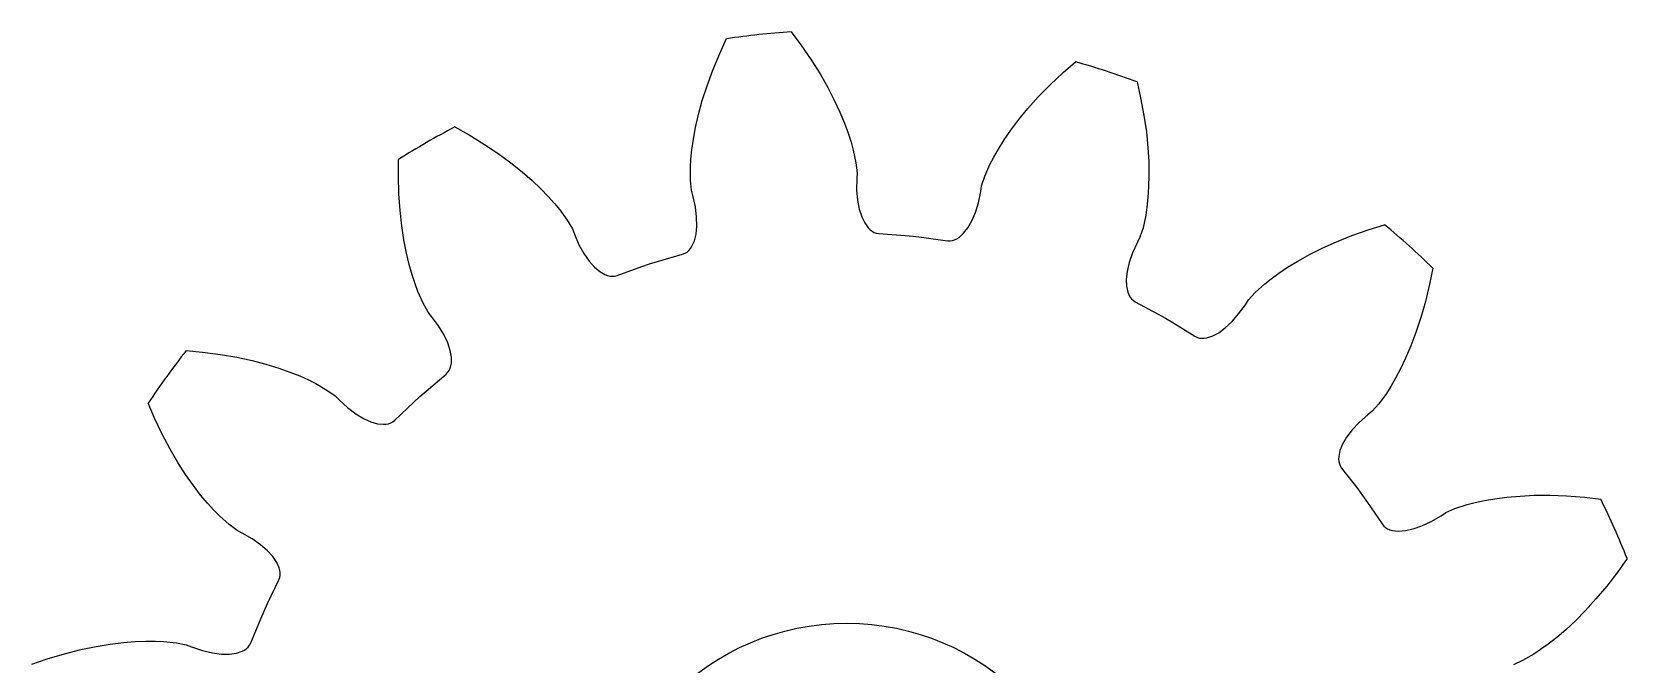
# Model space of a CAD drawing. Header units: millimetres. Extents: x 10 to 192, y -91 to 170.
# Drawn here: x 25.26 to 41.39, y 78.09 to 84.48 of the extents above; entities that cross this region are included whole.
import ezdxf

# ---------------------------------------------------------------- set-up
doc = ezdxf.new("R2010")
doc.units = ezdxf.units.MM
doc.layers.add('Sketch plane 01', color=7, linetype='Continuous')

msp = doc.modelspace()

# ---------------------------------------------------------------- linework, layer by layer
at = {"layer": 'Sketch plane 01'}
for p, q in [((32.217, 84.264), (32.286, 84.413)), ((32.217, 84.264), (32.286, 84.413)), ((32.938, 84.481), (33.037, 84.35)), ((32.938, 84.481), (33.037, 84.35)), ((32.147, 84.095), (32.217, 84.264)), ((32.147, 84.095), (32.217, 84.264)), ((33.037, 84.35), (33.14, 84.2)), ((33.037, 84.35), (33.14, 84.2)), ((32.089, 83.936), (32.147, 84.095)), ((32.089, 83.936), (32.147, 84.095)), ((33.14, 84.2), (33.231, 84.056)), ((33.14, 84.2), (33.231, 84.056)), ((33.231, 84.056), (33.309, 83.919)), ((33.231, 84.056), (33.309, 83.919)), ((35.557, 83.946), (35.689, 84.071)), ((35.557, 83.946), (35.689, 84.071)), ((35.689, 84.071), (35.813, 84.179)), ((35.689, 84.071), (35.813, 84.179)), ((32.04, 83.786), (32.089, 83.936)), ((32.04, 83.786), (32.089, 83.936)), ((33.309, 83.919), (33.375, 83.791)), ((33.309, 83.919), (33.375, 83.791)), ((35.438, 83.824), (35.557, 83.946)), ((35.438, 83.824), (35.557, 83.946)), ((36.437, 83.977), (36.473, 83.816)), ((36.437, 83.977), (36.473, 83.816)), ((32.002, 83.647), (32.04, 83.786)), ((32.002, 83.647), (32.04, 83.786)), ((33.375, 83.791), (33.432, 83.668)), ((33.375, 83.791), (33.432, 83.668)), ((35.333, 83.706), (35.438, 83.824)), ((35.333, 83.706), (35.438, 83.824)), ((36.473, 83.816), (36.507, 83.637)), ((36.473, 83.816), (36.507, 83.637)), ((31.972, 83.515), (32.002, 83.647)), ((31.972, 83.515), (32.002, 83.647)), ((33.432, 83.668), (33.478, 83.557)), ((33.432, 83.668), (33.478, 83.557)), ((35.161, 83.487), (35.242, 83.595)), ((35.161, 83.487), (35.242, 83.595)), ((35.242, 83.595), (35.333, 83.706)), ((35.242, 83.595), (35.333, 83.706)), ((36.507, 83.637), (36.531, 83.469)), ((36.507, 83.637), (36.531, 83.469)), ((29.537, 83.52), (29.681, 83.44)), ((29.537, 83.52), (29.681, 83.44)), ((29.681, 83.44), (29.836, 83.344)), ((29.681, 83.44), (29.836, 83.344)), ((31.95, 83.397), (31.972, 83.515)), ((31.95, 83.397), (31.972, 83.515)), ((33.478, 83.557), (33.516, 83.456)), ((33.478, 83.557), (33.516, 83.456)), ((33.516, 83.456), (33.545, 83.365)), ((33.516, 83.456), (33.545, 83.365)), ((35.092, 83.388), (35.161, 83.487)), ((35.092, 83.388), (35.161, 83.487)), ((36.531, 83.469), (36.546, 83.312)), ((36.531, 83.469), (36.546, 83.312)), ((29.836, 83.344), (29.977, 83.25)), ((29.836, 83.344), (29.977, 83.25)), ((29.977, 83.25), (30.105, 83.157)), ((29.977, 83.25), (30.105, 83.157)), ((31.925, 83.195), (31.935, 83.29)), ((31.925, 83.195), (31.935, 83.29)), ((31.935, 83.29), (31.95, 83.397)), ((31.935, 83.29), (31.95, 83.397)), ((33.545, 83.365), (33.567, 83.285)), ((33.545, 83.365), (33.567, 83.285)), ((33.567, 83.285), (33.593, 83.158)), ((33.567, 83.285), (33.593, 83.158)), ((34.987, 83.213), (35.035, 83.296)), ((34.987, 83.213), (35.035, 83.296)), ((35.035, 83.296), (35.092, 83.388)), ((35.035, 83.296), (35.092, 83.388)), ((36.546, 83.312), (36.555, 83.168)), ((36.546, 83.312), (36.555, 83.168)), ((28.967, 83.027), (28.969, 83.192)), ((28.967, 83.027), (28.969, 83.192)), ((30.105, 83.157), (30.217, 83.067)), ((30.105, 83.157), (30.217, 83.067)), ((31.92, 83.112), (31.925, 83.195)), ((31.92, 83.112), (31.925, 83.195)), ((31.92, 82.982), (31.92, 83.112)), ((31.92, 82.982), (31.92, 83.112)), ((33.593, 83.158), (33.605, 83.057)), ((33.593, 83.158), (33.605, 83.057)), ((34.897, 83.021), (34.949, 83.14)), ((34.897, 83.021), (34.949, 83.14)), ((34.949, 83.14), (34.987, 83.213)), ((34.949, 83.14), (34.987, 83.213)), ((36.555, 83.168), (36.557, 83.033)), ((36.555, 83.168), (36.557, 83.033)), ((28.971, 82.845), (28.967, 83.027)), ((28.971, 82.845), (28.967, 83.027)), ((30.217, 83.067), (30.319, 82.978)), ((30.217, 83.067), (30.319, 82.978)), ((30.319, 82.978), (30.406, 82.895)), ((30.319, 82.978), (30.406, 82.895)), ((31.93, 82.881), (31.92, 82.982)), ((31.93, 82.881), (31.92, 82.982)), ((33.602, 82.999), (33.601, 82.883)), ((33.602, 82.999), (33.601, 82.883)), ((33.605, 83.057), (33.602, 82.999)), ((33.605, 83.057), (33.602, 82.999)), ((34.856, 82.868), (34.865, 82.924)), ((34.856, 82.868), (34.865, 82.924)), ((34.865, 82.924), (34.897, 83.021)), ((34.865, 82.924), (34.897, 83.021)), ((36.557, 83.033), (36.554, 82.913)), ((36.557, 83.033), (36.554, 82.913)), ((28.983, 82.676), (28.971, 82.845)), ((28.983, 82.676), (28.971, 82.845)), ((30.406, 82.895), (30.482, 82.818)), ((30.406, 82.895), (30.482, 82.818)), ((30.482, 82.818), (30.545, 82.746)), ((30.482, 82.818), (30.545, 82.746)), ((31.945, 82.825), (31.93, 82.881)), ((31.945, 82.825), (31.93, 82.881)), ((31.97, 82.712), (31.945, 82.825)), ((31.97, 82.712), (31.945, 82.825)), ((33.601, 82.883), (33.61, 82.78)), ((33.601, 82.883), (33.61, 82.78)), ((33.61, 82.78), (33.627, 82.689)), ((33.61, 82.78), (33.627, 82.689)), ((34.832, 82.754), (34.856, 82.868)), ((34.832, 82.754), (34.856, 82.868)), ((36.547, 82.805), (36.536, 82.71)), ((36.547, 82.805), (36.536, 82.71)), ((36.554, 82.913), (36.547, 82.805)), ((36.554, 82.913), (36.547, 82.805)), ((29, 82.519), (28.983, 82.676)), ((29, 82.519), (28.983, 82.676)), ((30.545, 82.746), (30.598, 82.682)), ((30.545, 82.746), (30.598, 82.682)), ((30.598, 82.682), (30.674, 82.577)), ((30.598, 82.682), (30.674, 82.577)), ((31.983, 82.609), (31.97, 82.712)), ((31.983, 82.609), (31.97, 82.712)), ((31.985, 82.517), (31.983, 82.609)), ((31.985, 82.517), (31.983, 82.609)), ((33.627, 82.689), (33.652, 82.612)), ((33.627, 82.689), (33.652, 82.612)), ((33.652, 82.612), (33.683, 82.549)), ((33.652, 82.612), (33.683, 82.549)), ((34.766, 82.57), (34.802, 82.655)), ((34.766, 82.57), (34.802, 82.655)), ((34.802, 82.655), (34.832, 82.754)), ((34.802, 82.655), (34.832, 82.754)), ((36.524, 82.628), (36.497, 82.501)), ((36.524, 82.628), (36.497, 82.501)), ((36.536, 82.71), (36.524, 82.628)), ((36.536, 82.71), (36.524, 82.628)), ((29.022, 82.377), (29, 82.519)), ((29.022, 82.377), (29, 82.519)), ((30.674, 82.577), (30.726, 82.489)), ((30.674, 82.577), (30.726, 82.489)), ((30.726, 82.489), (30.746, 82.436)), ((30.726, 82.489), (30.746, 82.436)), ((31.977, 82.436), (31.985, 82.517)), ((31.977, 82.436), (31.985, 82.517)), ((33.683, 82.549), (33.718, 82.5)), ((33.683, 82.549), (33.718, 82.5)), ((33.718, 82.5), (33.737, 82.481)), ((33.718, 82.5), (33.737, 82.481)), ((33.737, 82.481), (33.758, 82.466)), ((33.737, 82.481), (33.758, 82.466)), ((33.758, 82.466), (33.778, 82.454)), ((33.758, 82.466), (33.778, 82.454)), ((33.778, 82.454), (33.8, 82.446)), ((33.778, 82.454), (33.8, 82.446)), ((33.8, 82.446), (33.827, 82.442)), ((33.8, 82.446), (33.827, 82.442)), ((33.827, 82.442), (34.091, 82.423)), ((33.827, 82.442), (34.091, 82.423)), ((34.638, 82.403), (34.683, 82.444)), ((34.638, 82.403), (34.683, 82.444)), ((34.683, 82.444), (34.726, 82.499)), ((34.683, 82.444), (34.726, 82.499)), ((34.726, 82.499), (34.766, 82.57)), ((34.726, 82.499), (34.766, 82.57)), ((36.497, 82.501), (36.466, 82.404)), ((36.497, 82.501), (36.466, 82.404)), ((38.61, 82.422), (38.783, 82.483)), ((38.61, 82.422), (38.783, 82.483)), ((38.783, 82.483), (38.94, 82.531)), ((38.783, 82.483), (38.94, 82.531)), ((29.047, 82.244), (29.022, 82.377)), ((29.047, 82.244), (29.022, 82.377)), ((30.746, 82.436), (30.793, 82.329)), ((30.746, 82.436), (30.793, 82.329)), ((30.793, 82.329), (30.843, 82.239)), ((30.793, 82.329), (30.843, 82.239)), ((31.904, 82.271), (31.92, 82.29)), ((31.904, 82.271), (31.92, 82.29)), ((31.92, 82.29), (31.935, 82.313)), ((31.92, 82.29), (31.935, 82.313)), ((31.935, 82.313), (31.96, 82.368)), ((31.935, 82.313), (31.96, 82.368)), ((31.96, 82.368), (31.977, 82.436)), ((31.96, 82.368), (31.977, 82.436)), ((34.091, 82.423), (34.174, 82.415)), ((34.091, 82.423), (34.174, 82.415)), ((34.174, 82.415), (34.258, 82.405)), ((34.174, 82.415), (34.258, 82.405)), ((34.258, 82.405), (34.519, 82.369)), ((34.258, 82.405), (34.519, 82.369)), ((34.519, 82.369), (34.547, 82.368)), ((34.519, 82.369), (34.547, 82.368)), ((34.547, 82.368), (34.57, 82.371)), ((34.547, 82.368), (34.57, 82.371)), ((34.57, 82.371), (34.592, 82.378)), ((34.57, 82.371), (34.592, 82.378)), ((34.592, 82.378), (34.615, 82.389)), ((34.592, 82.378), (34.615, 82.389)), ((34.615, 82.389), (34.638, 82.403)), ((34.615, 82.389), (34.638, 82.403)), ((36.44, 82.353), (36.392, 82.247)), ((36.44, 82.353), (36.392, 82.247)), ((36.466, 82.404), (36.44, 82.353)), ((36.466, 82.404), (36.44, 82.353)), ((38.181, 82.23), (38.309, 82.294)), ((38.181, 82.23), (38.309, 82.294)), ((38.309, 82.294), (38.453, 82.359)), ((38.309, 82.294), (38.453, 82.359)), ((38.453, 82.359), (38.61, 82.422)), ((38.453, 82.359), (38.61, 82.422)), ((29.075, 82.127), (29.047, 82.244)), ((29.075, 82.127), (29.047, 82.244)), ((29.105, 82.023), (29.075, 82.127)), ((29.105, 82.023), (29.075, 82.127)), ((30.843, 82.239), (30.896, 82.163)), ((30.843, 82.239), (30.896, 82.163)), ((30.896, 82.163), (30.949, 82.102)), ((30.896, 82.163), (30.949, 82.102)), ((31.427, 82.108), (31.507, 82.134)), ((31.427, 82.108), (31.507, 82.134)), ((31.507, 82.134), (31.587, 82.16)), ((31.507, 82.134), (31.587, 82.16)), ((31.587, 82.16), (31.841, 82.233)), ((31.587, 82.16), (31.841, 82.233)), ((31.841, 82.233), (31.866, 82.243)), ((31.841, 82.233), (31.866, 82.243)), ((31.866, 82.243), (31.886, 82.255)), ((31.866, 82.243), (31.886, 82.255)), ((31.886, 82.255), (31.904, 82.271)), ((31.886, 82.255), (31.904, 82.271)), ((36.358, 82.149), (36.337, 82.059)), ((36.358, 82.149), (36.337, 82.059)), ((36.392, 82.247), (36.358, 82.149)), ((36.392, 82.247), (36.358, 82.149)), ((37.96, 82.101), (38.062, 82.164)), ((37.96, 82.101), (38.062, 82.164)), ((38.062, 82.164), (38.181, 82.23)), ((38.062, 82.164), (38.181, 82.23)), ((29.135, 81.932), (29.105, 82.023)), ((29.135, 81.932), (29.105, 82.023)), ((30.949, 82.102), (31.003, 82.057)), ((30.949, 82.102), (31.003, 82.057)), ((31.003, 82.057), (31.055, 82.027)), ((31.003, 82.057), (31.055, 82.027)), ((31.055, 82.027), (31.081, 82.017)), ((31.055, 82.027), (31.081, 82.017)), ((31.081, 82.017), (31.105, 82.012)), ((31.081, 82.017), (31.105, 82.012)), ((31.105, 82.012), (31.129, 82.01)), ((31.105, 82.012), (31.129, 82.01)), ((31.129, 82.01), (31.152, 82.011)), ((31.129, 82.01), (31.152, 82.011)), ((31.152, 82.011), (31.179, 82.018)), ((31.152, 82.011), (31.179, 82.018)), ((31.179, 82.018), (31.427, 82.108)), ((31.179, 82.018), (31.427, 82.108)), ((36.337, 82.059), (36.328, 81.979)), ((36.337, 82.059), (36.328, 81.979)), ((36.328, 81.979), (36.33, 81.909)), ((36.328, 81.979), (36.33, 81.909)), ((37.728, 81.933), (37.793, 81.985)), ((37.728, 81.933), (37.793, 81.985)), ((37.793, 81.985), (37.87, 82.041)), ((37.793, 81.985), (37.87, 82.041)), ((37.87, 82.041), (37.96, 82.101)), ((37.87, 82.041), (37.96, 82.101)), ((39.427, 82.093), (39.395, 81.931)), ((39.427, 82.093), (39.395, 81.931)), ((29.164, 81.854), (29.135, 81.932)), ((29.164, 81.854), (29.135, 81.932)), ((29.217, 81.736), (29.164, 81.854)), ((29.217, 81.736), (29.164, 81.854)), ((36.33, 81.909), (36.343, 81.85)), ((36.33, 81.909), (36.343, 81.85)), ((36.343, 81.85), (36.353, 81.824)), ((36.343, 81.85), (36.353, 81.824)), ((36.353, 81.824), (36.365, 81.802)), ((36.353, 81.824), (36.365, 81.802)), ((36.365, 81.802), (36.38, 81.783)), ((36.365, 81.802), (36.38, 81.783)), ((37.563, 81.771), (37.632, 81.846)), ((37.563, 81.771), (37.632, 81.846)), ((37.632, 81.846), (37.728, 81.933)), ((37.632, 81.846), (37.728, 81.933)), ((39.395, 81.931), (39.353, 81.754)), ((39.395, 81.931), (39.353, 81.754)), ((29.267, 81.647), (29.217, 81.736)), ((29.267, 81.647), (29.217, 81.736)), ((29.303, 81.603), (29.267, 81.647)), ((29.303, 81.603), (29.267, 81.647)), ((36.38, 81.783), (36.396, 81.767)), ((36.38, 81.783), (36.396, 81.767)), ((36.396, 81.767), (36.419, 81.752)), ((36.396, 81.767), (36.419, 81.752)), ((36.419, 81.752), (36.652, 81.627)), ((36.419, 81.752), (36.652, 81.627)), ((37.464, 81.628), (37.532, 81.722)), ((37.464, 81.628), (37.532, 81.722)), ((37.532, 81.722), (37.563, 81.771)), ((37.532, 81.722), (37.563, 81.771)), ((39.353, 81.754), (39.306, 81.591)), ((39.353, 81.754), (39.306, 81.591)), ((29.372, 81.509), (29.303, 81.603)), ((29.372, 81.509), (29.303, 81.603)), ((29.426, 81.42), (29.372, 81.509)), ((29.426, 81.42), (29.372, 81.509)), ((36.652, 81.627), (36.725, 81.586)), ((36.652, 81.627), (36.725, 81.586)), ((36.725, 81.586), (36.798, 81.543)), ((36.725, 81.586), (36.798, 81.543)), ((36.798, 81.543), (37.022, 81.404)), ((36.798, 81.543), (37.022, 81.404)), ((37.264, 81.439), (37.329, 81.487)), ((37.264, 81.439), (37.329, 81.487)), ((37.329, 81.487), (37.396, 81.55)), ((37.329, 81.487), (37.396, 81.55)), ((37.396, 81.55), (37.464, 81.628)), ((37.396, 81.55), (37.464, 81.628)), ((39.306, 81.591), (39.257, 81.441)), ((39.306, 81.591), (39.257, 81.441)), ((29.465, 81.337), (29.426, 81.42)), ((29.465, 81.337), (29.426, 81.42)), ((29.491, 81.26), (29.465, 81.337)), ((29.491, 81.26), (29.465, 81.337)), ((37.022, 81.404), (37.047, 81.391)), ((37.022, 81.404), (37.047, 81.391)), ((37.047, 81.391), (37.068, 81.385)), ((37.047, 81.391), (37.068, 81.385)), ((37.068, 81.385), (37.092, 81.382)), ((37.068, 81.385), (37.092, 81.382)), ((37.092, 81.382), (37.117, 81.383)), ((37.092, 81.382), (37.117, 81.383)), ((37.117, 81.383), (37.144, 81.387)), ((37.117, 81.383), (37.144, 81.387)), ((37.144, 81.387), (37.202, 81.406)), ((37.144, 81.387), (37.202, 81.406)), ((37.202, 81.406), (37.264, 81.439)), ((37.202, 81.406), (37.264, 81.439)), ((39.257, 81.441), (39.206, 81.306)), ((39.257, 81.441), (39.206, 81.306)), ((26.821, 81.258), (26.985, 81.243)), ((26.821, 81.258), (26.985, 81.243)), ((26.985, 81.243), (27.166, 81.219)), ((26.985, 81.243), (27.166, 81.219)), ((27.166, 81.219), (27.333, 81.19)), ((27.166, 81.219), (27.333, 81.19)), ((27.333, 81.19), (27.487, 81.157)), ((27.333, 81.19), (27.487, 81.157)), ((27.487, 81.157), (27.627, 81.12)), ((27.487, 81.157), (27.627, 81.12)), ((29.503, 81.191), (29.491, 81.26)), ((29.503, 81.191), (29.491, 81.26)), ((29.503, 81.131), (29.503, 81.191)), ((29.503, 81.131), (29.503, 81.191)), ((39.153, 81.181), (39.102, 81.073)), ((39.153, 81.181), (39.102, 81.073)), ((39.206, 81.306), (39.153, 81.181)), ((39.206, 81.306), (39.153, 81.181)), ((27.627, 81.12), (27.756, 81.081)), ((27.627, 81.12), (27.756, 81.081)), ((27.756, 81.081), (27.869, 81.041)), ((27.756, 81.081), (27.869, 81.041)), ((27.869, 81.041), (27.969, 81.001)), ((27.869, 81.041), (27.969, 81.001)), ((27.969, 81.001), (28.057, 80.961)), ((27.969, 81.001), (28.057, 80.961)), ((29.247, 80.849), (29.449, 81.019)), ((29.247, 80.849), (29.449, 81.019)), ((29.449, 81.019), (29.468, 81.039)), ((29.449, 81.019), (29.468, 81.039)), ((29.468, 81.039), (29.481, 81.058)), ((29.468, 81.039), (29.481, 81.058)), ((29.481, 81.058), (29.491, 81.08)), ((29.481, 81.058), (29.491, 81.08)), ((29.491, 81.08), (29.498, 81.104)), ((29.491, 81.08), (29.498, 81.104)), ((29.498, 81.104), (29.503, 81.131)), ((29.498, 81.104), (29.503, 81.131)), ((39.102, 81.073), (39.051, 80.978)), ((39.102, 81.073), (39.051, 80.978)), ((28.057, 80.961), (28.131, 80.924)), ((28.057, 80.961), (28.131, 80.924)), ((28.131, 80.924), (28.243, 80.859)), ((28.131, 80.924), (28.243, 80.859)), ((28.243, 80.859), (28.326, 80.8)), ((28.243, 80.859), (28.326, 80.8)), ((29.184, 80.793), (29.247, 80.849)), ((29.184, 80.793), (29.247, 80.849)), ((38.958, 80.825), (38.882, 80.72)), ((38.958, 80.825), (38.882, 80.72)), ((39.003, 80.895), (38.958, 80.825)), ((39.003, 80.895), (38.958, 80.825)), ((39.051, 80.978), (39.003, 80.895)), ((39.051, 80.978), (39.003, 80.895)), ((26.5, 80.576), (26.436, 80.727)), ((26.5, 80.576), (26.436, 80.727)), ((28.326, 80.8), (28.367, 80.759)), ((28.326, 80.8), (28.367, 80.759)), ((28.367, 80.759), (28.452, 80.681)), ((28.367, 80.759), (28.452, 80.681)), ((28.452, 80.681), (28.535, 80.618)), ((28.452, 80.681), (28.535, 80.618)), ((28.932, 80.553), (29.122, 80.737)), ((28.932, 80.553), (29.122, 80.737)), ((29.122, 80.737), (29.184, 80.793)), ((29.122, 80.737), (29.184, 80.793)), ((38.882, 80.72), (38.814, 80.644)), ((38.882, 80.72), (38.814, 80.644)), ((26.579, 80.411), (26.5, 80.576)), ((26.579, 80.411), (26.5, 80.576)), ((28.535, 80.618), (28.614, 80.571)), ((28.535, 80.618), (28.614, 80.571)), ((28.614, 80.571), (28.688, 80.537)), ((28.614, 80.571), (28.688, 80.537)), ((28.688, 80.537), (28.755, 80.518)), ((28.688, 80.537), (28.755, 80.518)), ((28.755, 80.518), (28.815, 80.512)), ((28.755, 80.518), (28.815, 80.512)), ((28.815, 80.512), (28.842, 80.513)), ((28.815, 80.512), (28.842, 80.513)), ((28.842, 80.513), (28.867, 80.518)), ((28.842, 80.513), (28.867, 80.518)), ((28.867, 80.518), (28.89, 80.526)), ((28.867, 80.518), (28.89, 80.526)), ((28.89, 80.526), (28.91, 80.536)), ((28.89, 80.526), (28.91, 80.536)), ((28.91, 80.536), (28.932, 80.553)), ((28.91, 80.536), (28.932, 80.553)), ((38.683, 80.531), (38.612, 80.455)), ((38.683, 80.531), (38.612, 80.455)), ((38.77, 80.608), (38.683, 80.531)), ((38.77, 80.608), (38.683, 80.531)), ((38.814, 80.644), (38.77, 80.608)), ((38.814, 80.644), (38.77, 80.608)), ((26.658, 80.261), (26.579, 80.411)), ((26.658, 80.261), (26.579, 80.411)), ((38.556, 80.381), (38.515, 80.312)), ((38.556, 80.381), (38.515, 80.312)), ((38.612, 80.455), (38.556, 80.381)), ((38.612, 80.455), (38.556, 80.381)), ((26.737, 80.125), (26.658, 80.261)), ((26.737, 80.125), (26.658, 80.261)), ((38.477, 80.187), (38.475, 80.16)), ((38.477, 80.187), (38.475, 80.16)), ((38.489, 80.247), (38.477, 80.187)), ((38.489, 80.247), (38.477, 80.187)), ((38.515, 80.312), (38.489, 80.247)), ((38.515, 80.312), (38.489, 80.247)), ((26.815, 80.004), (26.737, 80.125)), ((26.815, 80.004), (26.737, 80.125)), ((38.475, 80.16), (38.477, 80.135)), ((38.475, 80.16), (38.477, 80.135)), ((38.477, 80.135), (38.483, 80.112)), ((38.477, 80.135), (38.483, 80.112)), ((38.483, 80.112), (38.491, 80.091)), ((38.483, 80.112), (38.491, 80.091)), ((38.491, 80.091), (38.506, 80.067)), ((38.491, 80.091), (38.506, 80.067)), ((38.506, 80.067), (38.668, 79.859)), ((38.506, 80.067), (38.668, 79.859)), ((26.893, 79.893), (26.815, 80.004)), ((26.893, 79.893), (26.815, 80.004)), ((26.966, 79.797), (26.893, 79.893)), ((26.966, 79.797), (26.893, 79.893)), ((38.668, 79.859), (38.718, 79.791)), ((38.668, 79.859), (38.718, 79.791)), ((27.035, 79.715), (26.966, 79.797)), ((27.035, 79.715), (26.966, 79.797)), ((27.1, 79.644), (27.035, 79.715)), ((27.1, 79.644), (27.035, 79.715)), ((38.718, 79.791), (38.767, 79.723)), ((38.718, 79.791), (38.767, 79.723)), ((38.767, 79.723), (38.915, 79.504)), ((38.767, 79.723), (38.915, 79.504)), ((39.652, 79.66), (39.776, 79.7)), ((39.652, 79.66), (39.776, 79.7)), ((39.776, 79.7), (39.856, 79.721)), ((39.776, 79.7), (39.856, 79.721)), ((39.856, 79.721), (39.949, 79.741)), ((39.856, 79.721), (39.949, 79.741)), ((39.949, 79.741), (40.056, 79.76)), ((39.949, 79.741), (40.056, 79.76)), ((40.056, 79.76), (40.175, 79.776)), ((40.056, 79.76), (40.175, 79.776)), ((40.175, 79.776), (40.31, 79.787)), ((40.175, 79.776), (40.31, 79.787)), ((40.31, 79.787), (40.454, 79.794)), ((40.31, 79.787), (40.454, 79.794)), ((40.454, 79.794), (40.611, 79.795)), ((40.454, 79.794), (40.611, 79.795)), ((40.611, 79.795), (40.781, 79.788)), ((40.611, 79.795), (40.781, 79.788)), ((40.781, 79.788), (40.963, 79.774)), ((40.781, 79.788), (40.963, 79.774)), ((40.963, 79.774), (41.126, 79.754)), ((40.963, 79.774), (41.126, 79.754)), ((27.158, 79.585), (27.1, 79.644)), ((27.158, 79.585), (27.1, 79.644)), ((27.254, 79.498), (27.158, 79.585)), ((27.254, 79.498), (27.158, 79.585)), ((39.411, 79.529), (39.511, 79.588)), ((39.411, 79.529), (39.511, 79.588)), ((39.511, 79.588), (39.559, 79.619)), ((39.511, 79.588), (39.559, 79.619)), ((39.559, 79.619), (39.652, 79.66)), ((39.559, 79.619), (39.652, 79.66)), ((27.336, 79.438), (27.254, 79.498)), ((27.336, 79.438), (27.254, 79.498)), ((27.387, 79.412), (27.336, 79.438)), ((27.387, 79.412), (27.336, 79.438)), ((27.488, 79.354), (27.387, 79.412)), ((27.488, 79.354), (27.387, 79.412)), ((38.915, 79.504), (38.933, 79.483)), ((38.915, 79.504), (38.933, 79.483)), ((38.933, 79.483), (38.95, 79.468)), ((38.933, 79.483), (38.95, 79.468)), ((38.95, 79.468), (38.971, 79.456)), ((38.95, 79.468), (38.971, 79.456)), ((38.971, 79.456), (38.994, 79.446)), ((38.971, 79.456), (38.994, 79.446)), ((38.994, 79.446), (39.02, 79.439)), ((38.994, 79.446), (39.02, 79.439)), ((39.02, 79.439), (39.08, 79.433)), ((39.02, 79.439), (39.08, 79.433)), ((39.08, 79.433), (39.15, 79.438)), ((39.08, 79.433), (39.15, 79.438)), ((39.15, 79.438), (39.229, 79.455)), ((39.15, 79.438), (39.229, 79.455)), ((39.229, 79.455), (39.316, 79.485)), ((39.229, 79.455), (39.316, 79.485)), ((39.316, 79.485), (39.411, 79.529)), ((39.316, 79.485), (39.411, 79.529)), ((27.573, 79.294), (27.488, 79.354)), ((27.573, 79.294), (27.488, 79.354)), ((27.643, 79.234), (27.573, 79.294)), ((27.643, 79.234), (27.573, 79.294)), ((27.698, 79.175), (27.643, 79.234)), ((27.698, 79.175), (27.643, 79.234)), ((27.737, 79.116), (27.698, 79.175)), ((27.737, 79.116), (27.698, 79.175)), ((27.762, 79.061), (27.737, 79.116)), ((27.762, 79.061), (27.737, 79.116)), ((27.768, 79.035), (27.762, 79.061)), ((27.768, 79.035), (27.762, 79.061)), ((41.393, 79.155), (41.298, 79.021)), ((41.393, 79.155), (41.298, 79.021)), ((27.642, 78.7), (27.758, 78.938)), ((27.642, 78.7), (27.758, 78.938)), ((27.758, 78.938), (27.767, 78.964)), ((27.758, 78.938), (27.767, 78.964)), ((27.767, 78.964), (27.771, 78.986)), ((27.767, 78.964), (27.771, 78.986)), ((27.772, 79.01), (27.768, 79.035)), ((27.772, 79.01), (27.768, 79.035)), ((27.771, 78.986), (27.772, 79.01)), ((27.771, 78.986), (27.772, 79.01)), ((41.298, 79.021), (41.187, 78.876)), ((41.298, 79.021), (41.187, 78.876)), ((41.078, 78.746), (40.972, 78.629)), ((41.078, 78.746), (40.972, 78.629)), ((41.187, 78.876), (41.078, 78.746)), ((41.187, 78.876), (41.078, 78.746)), ((27.574, 78.546), (27.608, 78.623)), ((27.574, 78.546), (27.608, 78.623)), ((27.608, 78.623), (27.642, 78.7)), ((27.608, 78.623), (27.642, 78.7)), ((40.972, 78.629), (40.871, 78.526)), ((40.972, 78.629), (40.871, 78.526)), ((27.475, 78.302), (27.574, 78.546)), ((27.475, 78.302), (27.574, 78.546)), ((40.772, 78.434), (40.681, 78.356)), ((40.772, 78.434), (40.681, 78.356)), ((40.871, 78.526), (40.772, 78.434)), ((40.871, 78.526), (40.772, 78.434)), ((25.755, 78.233), (25.91, 78.265)), ((25.755, 78.233), (25.91, 78.265)), ((25.91, 78.265), (26.052, 78.289)), ((25.91, 78.265), (26.052, 78.289)), ((26.052, 78.289), (26.186, 78.305)), ((26.052, 78.289), (26.186, 78.305)), ((26.186, 78.305), (26.306, 78.315)), ((26.186, 78.305), (26.306, 78.315)), ((26.306, 78.315), (26.414, 78.319)), ((26.306, 78.315), (26.414, 78.319)), ((26.414, 78.319), (26.51, 78.318)), ((26.414, 78.319), (26.51, 78.318)), ((26.51, 78.318), (26.592, 78.315)), ((26.51, 78.318), (26.592, 78.315)), ((26.592, 78.315), (26.721, 78.301)), ((26.592, 78.315), (26.721, 78.301)), ((26.721, 78.301), (26.821, 78.28)), ((26.721, 78.301), (26.821, 78.28)), ((26.821, 78.28), (26.875, 78.26)), ((26.821, 78.28), (26.875, 78.26)), ((26.875, 78.26), (26.985, 78.223)), ((26.875, 78.26), (26.985, 78.223)), ((27.409, 78.229), (27.43, 78.243)), ((27.409, 78.229), (27.43, 78.243)), ((27.43, 78.243), (27.448, 78.259)), ((27.43, 78.243), (27.448, 78.259)), ((27.448, 78.259), (27.462, 78.277)), ((27.448, 78.259), (27.462, 78.277)), ((27.462, 78.277), (27.475, 78.302)), ((27.462, 78.277), (27.475, 78.302)), ((40.596, 78.289), (40.518, 78.233)), ((40.596, 78.289), (40.518, 78.233)), ((40.681, 78.356), (40.596, 78.289)), ((40.681, 78.356), (40.596, 78.289)), ((25.26, 78.087), (25.416, 78.14)), ((25.26, 78.087), (25.416, 78.14)), ((25.416, 78.14), (25.591, 78.192)), ((25.416, 78.14), (25.591, 78.192)), ((25.591, 78.192), (25.755, 78.233)), ((25.591, 78.192), (25.755, 78.233)), ((26.985, 78.223), (27.086, 78.2)), ((26.985, 78.223), (27.086, 78.2)), ((27.086, 78.2), (27.177, 78.188)), ((27.086, 78.2), (27.177, 78.188)), ((27.177, 78.188), (27.258, 78.188)), ((27.177, 78.188), (27.258, 78.188)), ((27.258, 78.188), (27.328, 78.197)), ((27.258, 78.188), (27.328, 78.197)), ((27.328, 78.197), (27.385, 78.216)), ((27.328, 78.197), (27.385, 78.216)), ((27.385, 78.216), (27.409, 78.229)), ((27.385, 78.216), (27.409, 78.229)), ((40.336, 78.123), (40.244, 78.081)), ((40.336, 78.123), (40.244, 78.081)), ((40.449, 78.188), (40.336, 78.123)), ((40.449, 78.188), (40.336, 78.123)), ((40.518, 78.233), (40.449, 78.188)), ((40.518, 78.233), (40.449, 78.188))]:
    msp.add_line(p, q, dxfattribs=at)
msp.add_circle((33.5, 76), 2.5, dxfattribs=at)
msp.add_circle((33.5, 76), 2.5, dxfattribs=at)
for start, end in [(93.7886, 98.2114), (93.7886, 98.2114), (69.7886, 74.2114), (69.7886, 74.2114), (117.7886, 122.2114), (117.7886, 122.2114), (45.7886, 50.2114), (45.7886, 50.2114), (141.7886, 146.2114), (141.7886, 146.2114), (21.7886, 26.2114), (21.7886, 26.2114)]:
    msp.add_arc((33.5, 76), 8.5, start, end, dxfattribs=at)

doc.saveas('drawing.dxf')
